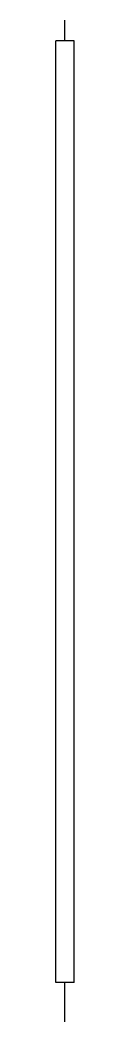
# Model space of a CAD drawing. Header units: millimetres. Extents: x 0 to 48, y 0 to 2646.
import ezdxf

# ---------------------------------------------------------------- set-up
doc = ezdxf.new("R2010")
doc.units = ezdxf.units.MM
doc.layers.add('KwikScaf Matrix', color=7, linetype='Continuous')

# ---------------------------------------------------------------- blocks, each defined once
blk = doc.blocks.new('2D Cross Brace 3.2 Metre D')
at = {"color": 0}
for p, q in [((24, 2591.5), (24, 2646.2)), ((0, 104.5), (0, 2591.5)), ((48, 2591.5), (0, 2591.5)), ((48, 104.5), (48, 2591.5)), ((48, 104.5), (0, 104.5)), ((24, 0), (24, 104.5))]:
    blk.add_line(p, q, dxfattribs=at)

msp = doc.modelspace()

# ---------------------------------------------------------------- block references
at = {"layer": 'KwikScaf Matrix'}
msp.add_blockref('2D Cross Brace 3.2 Metre D', (0, 0), dxfattribs=at)

doc.saveas('drawing.dxf')
